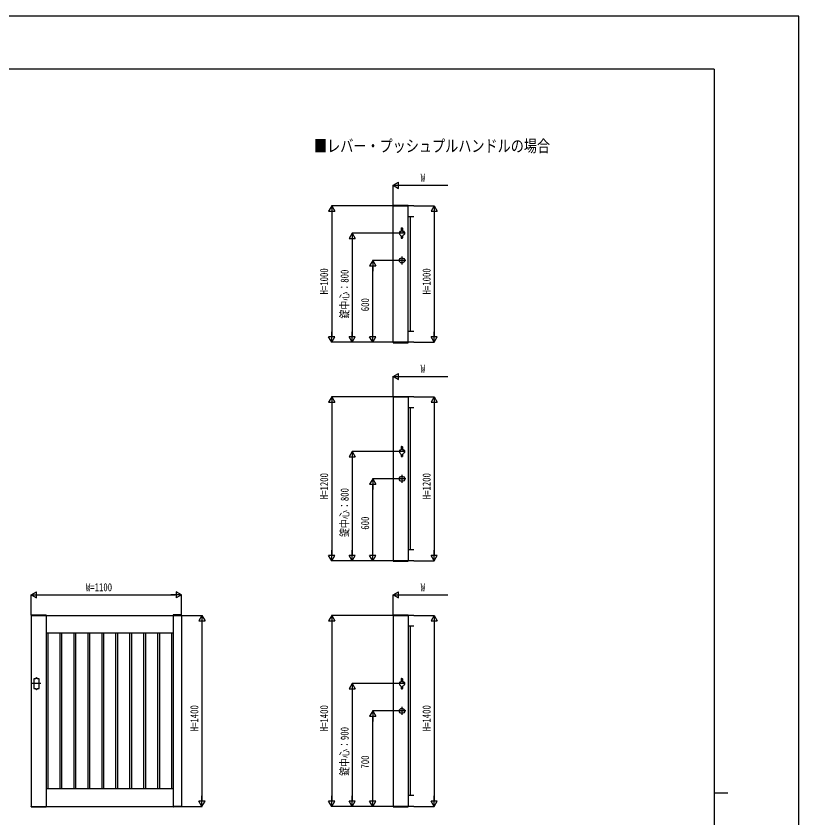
# Model space of a CAD drawing. Units: millimetres, scale not verified. Extents: x -8410 to 8410, y -5940 to 5940.
# Drawn here: x 2679 to 8410, y 66 to 5940 of the extents above; entities that cross this region are included whole.
import ezdxf
from ezdxf.enums import TextEntityAlignment as Align

# ---------------------------------------------------------------- set-up
doc = ezdxf.new("R2010")
doc.units = ezdxf.units.MM
doc.header["$LTSCALE"] = 30
for name, color, linetype in [('0-1_USER1', 3, 'Continuous'), ('0-2_YKK_A1', 4, 'Continuous'), ('0-3_YKK_D', 6, 'Continuous'), ('0-4_YKK_ZWAK', 7, 'Continuous')]:
    doc.layers.add(name, color=color, linetype=linetype)
doc.styles.add('ＭＳ ゴシック', font='')
doc.styles.get('ＭＳ ゴシック').set_extended_font_data('MS Gothic')

msp = doc.modelspace()

# ---------------------------------------------------------------- linework, layer by layer
at = {"layer": '0-2_YKK_A1'}
for p, q in [((5439.67, 4552.55), (5439.54, 4550)), ((5439.54, 4550), (5550.54, 4550)), ((5440.04, 3550), (5440.04, 4550)), ((5590.04, 4550), (5440.04, 4550)), ((5440.67, 4553.5), (5549.41, 4553.5)), ((5550.04, 3550), (5550.04, 4550)), ((5550.41, 4552.55), (5550.54, 4550)), ((5590.04, 4470), (5550.04, 4470)), ((5567.44, 3630), (5567.44, 4470)), ((5526.04, 4350), (5482.04, 4350)), ((5486.54, 4357), (5486.54, 4343)), ((5491.54, 4362), (5498.79, 4362)), ((5498.79, 4385.5), (5498.79, 4362)), ((5500.79, 4387.5), (5507.29, 4387.5)), ((5509.29, 4385.5), (5509.29, 4362)), ((5509.29, 4362), (5516.54, 4362)), ((5521.54, 4357), (5521.54, 4343)), ((5498.79, 4329.16), (5498.79, 4314.5)), ((5500.79, 4312.5), (5507.29, 4312.5)), ((5509.29, 4329.16), (5509.29, 4314.5)), ((5504.04, 4179), (5504.04, 4121)), ((5533.04, 4150), (5475.04, 4150)), ((5590.04, 3630), (5550.04, 3630)), ((5439.54, 3550), (5550.54, 3550)), ((5439.67, 3547.45), (5439.54, 3550)), ((5590.04, 3550), (5440.04, 3550)), ((5440.67, 3546.5), (5549.41, 3546.5)), ((5550.41, 3547.45), (5550.54, 3550)), ((5439.67, 3152.55), (5439.54, 3150)), ((5439.54, 3150), (5550.54, 3150)), ((5440.04, 3150), (5440.04, 1950)), ((5590.04, 3150), (5440.04, 3150)), ((5440.67, 3153.5), (5549.41, 3153.5)), ((5550.04, 3150), (5550.04, 1950)), ((5550.41, 3152.55), (5550.54, 3150)), ((5590.04, 3070), (5550.04, 3070)), ((5567.44, 2030), (5567.44, 3070)), ((5491.54, 2762), (5498.79, 2762)), ((5498.79, 2785.5), (5498.79, 2762)), ((5500.79, 2787.5), (5507.29, 2787.5)), ((5509.29, 2785.5), (5509.29, 2762)), ((5509.29, 2762), (5516.54, 2762)), ((5526.04, 2750), (5482.04, 2750)), ((5486.54, 2757), (5486.54, 2743)), ((5498.79, 2729.16), (5498.79, 2714.5)), ((5500.79, 2712.5), (5507.29, 2712.5)), ((5509.29, 2729.16), (5509.29, 2714.5)), ((5521.54, 2757), (5521.54, 2743)), ((5533.04, 2550), (5475.04, 2550)), ((5504.04, 2579), (5504.04, 2521)), ((5590.04, 2030), (5550.04, 2030)), ((5439.54, 1950), (5550.54, 1950)), ((5439.67, 1947.45), (5439.54, 1950)), ((5590.04, 1950), (5440.04, 1950)), ((5440.67, 1946.5), (5549.41, 1946.5)), ((5550.41, 1947.45), (5550.54, 1950)), ((2789.67, 1552.55), (2789.54, 1550)), ((2789.54, 1550), (2900.54, 1550)), ((2790.04, 1550), (3890.04, 1550)), ((2790.67, 1553.5), (2899.41, 1553.5)), ((2900.04, 1550), (2900.04, 150)), ((2900.41, 1552.55), (2900.54, 1550)), ((3829.67, 1552.55), (3829.54, 1550)), ((3890.54, 1550), (3829.54, 1550)), ((3830.04, 1550), (3830.04, 150)), ((3889.41, 1553.5), (3830.67, 1553.5)), ((3890.04, 1550), (3890.04, 150)), ((3890.41, 1552.55), (3890.54, 1550)), ((5439.67, 1552.55), (5439.54, 1550)), ((5439.54, 1550), (5550.54, 1550)), ((5440.04, 1550), (5440.04, 150)), ((5590.04, 1550), (5440.04, 1550)), ((5440.67, 1553.5), (5549.41, 1553.5)), ((5550.04, 1550), (5550.04, 150)), ((5550.41, 1552.55), (5550.54, 1550)), ((5590.04, 1470), (5550.04, 1470)), ((5567.44, 230), (5567.44, 1470)), ((3830.04, 1420), (2900.04, 1420)), ((2912.84, 1420), (2912.84, 280)), ((2999.64, 1420), (2999.64, 280)), ((3012.84, 1420), (3012.84, 280)), ((3101.84, 1420), (3101.84, 280)), ((3115.04, 1420), (3115.04, 280)), ((3204.04, 1420), (3204.04, 280)), ((3217.24, 1420), (3217.24, 280)), ((3306.24, 1420), (3306.24, 280)), ((3319.44, 1420), (3319.44, 280)), ((3408.44, 1420), (3408.44, 280)), ((3421.64, 1420), (3421.64, 280)), ((3510.64, 1420), (3510.64, 280)), ((3523.84, 1420), (3523.84, 280)), ((3612.84, 1420), (3612.84, 280)), ((3626.04, 1420), (3626.04, 280)), ((3715.04, 1420), (3715.04, 280)), ((3728.24, 1420), (3728.24, 280)), ((3817.24, 1420), (3817.24, 280)), ((2824.04, 1085), (2824.04, 1090)), ((2834.04, 1085), (2834.04, 1090)), ((5491.54, 1062), (5498.79, 1062)), ((5498.79, 1085.5), (5498.79, 1062)), ((5500.79, 1087.5), (5507.29, 1087.5)), ((5509.29, 1085.5), (5509.29, 1062)), ((5509.29, 1062), (5516.54, 1062)), ((2860.54, 1050), (2797.54, 1050)), ((2824.04, 1015), (2824.04, 1010)), ((2834.04, 1015), (2834.04, 1010)), ((5526.04, 1050), (5482.04, 1050)), ((5486.54, 1057), (5486.54, 1043)), ((5498.79, 1029.16), (5498.79, 1014.5)), ((5500.79, 1012.5), (5507.29, 1012.5)), ((5509.29, 1029.16), (5509.29, 1014.5)), ((5521.54, 1057), (5521.54, 1043)), ((5533.04, 850), (5475.04, 850)), ((5504.04, 879), (5504.04, 821)), ((3830.04, 280), (2900.04, 280)), ((5590.04, 230), (5550.04, 230)), ((2789.54, 150), (2900.54, 150)), ((2789.67, 147.45), (2789.54, 150)), ((2790.67, 146.5), (2899.41, 146.5)), ((2900.41, 147.45), (2900.54, 150)), ((3890.54, 150), (3829.54, 150)), ((3829.67, 147.45), (3829.54, 150)), ((3889.41, 146.5), (3830.67, 146.5)), ((3890.41, 147.45), (3890.54, 150)), ((5439.54, 150), (5550.54, 150)), ((5439.67, 147.45), (5439.54, 150)), ((5590.04, 150), (5440.04, 150)), ((5440.67, 146.5), (5549.41, 146.5)), ((5550.41, 147.45), (5550.54, 150))]:
    msp.add_line(p, q, dxfattribs=at)
for points in [[(2790.04, 1550), (2790.04, 150), (3890.04, 150)], [(2824.04, 1085), (2810.04, 1085), (2810.04, 1015), (2824.04, 1015)], [(2834.04, 1015), (2848.04, 1015), (2848.04, 1085), (2834.04, 1085)]]:
    msp.add_lwpolyline(points, dxfattribs=at)
for centre in [(5504.04, 4150), (5504.04, 2550), (5504.04, 850)]:
    msp.add_circle(centre, 19, dxfattribs=at)
for centre, radius, start, end in [((5440.67, 4552.5), 1, 90, 177), ((5549.41, 4552.5), 1, 3, 90), ((5491.54, 4357), 5, 90, 180), ((5500.79, 4385.5), 2, 90, 180), ((5507.29, 4385.5), 2, 0, 90), ((5516.54, 4357), 5, 0, 90), ((5491.54, 4343), 5, 180, 270), ((5504.04, 4340.44), 12.5, 191.55262, 245.16541), ((5500.79, 4314.5), 2, 180, 270), ((5507.29, 4314.5), 2, 270, 0), ((5504.04, 4340.5), 12.5, 294.83459, 348.44738), ((5504.04, 4340.44), 12.5, 294.83459, 348.44738), ((5516.54, 4343), 5, 270, 0), ((5440.67, 3547.5), 1, 183, 270), ((5549.41, 3547.5), 1, 270, 357), ((5440.67, 3152.5), 1, 90, 177), ((5549.41, 3152.5), 1, 3, 90), ((5491.54, 2757), 5, 90, 180), ((5500.79, 2785.5), 2, 90, 180), ((5507.29, 2785.5), 2, 0, 90), ((5516.54, 2757), 5, 0, 90), ((5491.54, 2743), 5, 180, 270), ((5504.04, 2740.44), 12.5, 191.55262, 245.16541), ((5500.79, 2714.5), 2, 180, 270), ((5507.29, 2714.5), 2, 270, 0), ((5504.04, 2740.5), 12.5, 294.83459, 348.44738), ((5504.04, 2740.44), 12.5, 294.83459, 348.44738), ((5516.54, 2743), 5, 270, 0), ((5440.67, 1947.5), 1, 183, 270), ((5549.41, 1947.5), 1, 270, 357), ((2790.67, 1552.5), 1, 90, 177), ((2899.41, 1552.5), 1, 3, 90), ((3830.67, 1552.5), 1, 90, 177), ((3889.41, 1552.5), 1, 3, 90), ((5440.67, 1552.5), 1, 90, 177), ((5549.41, 1552.5), 1, 3, 90), ((2829.04, 1090), 5, 0, 180), ((5491.54, 1057), 5, 90, 180), ((5500.79, 1085.5), 2, 90, 180), ((5507.29, 1085.5), 2, 0, 90), ((5516.54, 1057), 5, 0, 90), ((2829.04, 1010), 5, 180, 0), ((5491.54, 1043), 5, 180, 270), ((5504.04, 1040.44), 12.5, 191.55262, 245.16541), ((5500.79, 1014.5), 2, 180, 270), ((5507.29, 1014.5), 2, 270, 0), ((5504.04, 1040.5), 12.5, 294.83459, 348.44738), ((5504.04, 1040.44), 12.5, 294.83459, 348.44738), ((5516.54, 1043), 5, 270, 0), ((2790.67, 147.5), 1, 183, 270), ((2899.41, 147.5), 1, 270, 357), ((3830.67, 147.5), 1, 183, 270), ((3889.41, 147.5), 1, 270, 357), ((5440.67, 147.5), 1, 183, 270), ((5549.41, 147.5), 1, 270, 357)]:
    msp.add_arc(centre, radius, start, end, dxfattribs=at)
at = {"layer": '0-3_YKK_D'}
for p, q in [((5440.04, 4700), (5479.01, 4722.5)), ((5440.04, 4552), (5440.04, 4701)), ((5440.04, 4700), (5479.01, 4677.5)), ((5440.04, 4700), (5517.98, 4700)), ((5479.01, 4677.5), (5479.01, 4722.5)), ((5485.04, 4700), (5840.04, 4700)), ((4990.04, 4550), (4967.54, 4511.03)), ((5438.04, 4550), (4989.04, 4550)), ((4990.04, 4550), (5012.54, 4511.03)), ((4990.04, 4550), (4990.04, 4472.06)), ((5592.04, 4550), (5741.04, 4550)), ((5740.04, 4550), (5717.54, 4511.03)), ((5740.04, 4550), (5762.54, 4511.03)), ((5740.04, 4550), (5740.04, 4472.06)), ((4967.54, 4511.03), (5012.54, 4511.03)), ((4990.04, 4505), (4990.04, 3595)), ((5717.54, 4511.03), (5762.54, 4511.03)), ((5740.04, 4505), (5740.04, 3595)), ((5140.04, 4350), (5117.54, 4311.03)), ((5480.04, 4350), (5139.04, 4350)), ((5140.04, 4350), (5162.54, 4311.03)), ((5140.04, 4350), (5140.04, 4272.06)), ((5117.54, 4311.03), (5162.54, 4311.03)), ((5140.04, 4305), (5140.04, 3595)), ((5290.04, 4150), (5267.54, 4111.03)), ((5473.04, 4150), (5289.04, 4150)), ((5290.04, 4150), (5312.54, 4111.03)), ((5290.04, 4150), (5290.04, 4072.06)), ((5267.54, 4111.03), (5312.54, 4111.03)), ((5290.04, 3595), (5290.04, 4105)), ((4990.04, 3550), (4967.54, 3588.97)), ((5012.54, 3588.97), (4967.54, 3588.97)), ((4990.04, 3550), (4990.04, 3627.94)), ((4990.04, 3550), (5012.54, 3588.97)), ((5140.04, 3550), (5117.54, 3588.97)), ((5162.54, 3588.97), (5117.54, 3588.97)), ((5140.04, 3550), (5140.04, 3627.94)), ((5140.04, 3550), (5162.54, 3588.97)), ((5290.04, 3550), (5267.54, 3588.97)), ((5312.54, 3588.97), (5267.54, 3588.97)), ((5290.04, 3550), (5290.04, 3627.94)), ((5290.04, 3550), (5312.54, 3588.97)), ((5740.04, 3550), (5717.54, 3588.97)), ((5762.54, 3588.97), (5717.54, 3588.97)), ((5740.04, 3550), (5740.04, 3627.94)), ((5740.04, 3550), (5762.54, 3588.97)), ((5438.04, 3550), (4989.04, 3550)), ((5438.04, 3550), (5139.04, 3550)), ((5438.04, 3550), (5289.04, 3550)), ((5592.04, 3550), (5741.04, 3550)), ((5440.04, 3300), (5479.01, 3322.5)), ((5440.04, 3152), (5440.04, 3301)), ((5440.04, 3300), (5479.01, 3277.5)), ((5440.04, 3300), (5517.98, 3300)), ((5479.01, 3277.5), (5479.01, 3322.5)), ((5485.04, 3300), (5840.04, 3300)), ((4990.04, 3150), (4967.54, 3111.03)), ((5438.04, 3150), (4989.04, 3150)), ((4990.04, 3150), (5012.54, 3111.03)), ((4990.04, 3150), (4990.04, 3072.06)), ((5592.04, 3150), (5741.04, 3150)), ((5740.04, 3150), (5717.54, 3111.03)), ((5740.04, 3150), (5762.54, 3111.03)), ((5740.04, 3150), (5740.04, 3072.06)), ((4967.54, 3111.03), (5012.54, 3111.03)), ((4990.04, 3105), (4990.04, 1995)), ((5717.54, 3111.03), (5762.54, 3111.03)), ((5740.04, 3105), (5740.04, 1995)), ((5140.04, 2750), (5117.54, 2711.03)), ((5117.54, 2711.03), (5162.54, 2711.03)), ((5480.04, 2750), (5139.04, 2750)), ((5140.04, 2750), (5162.54, 2711.03)), ((5140.04, 2750), (5140.04, 2672.06)), ((5140.04, 2705), (5140.04, 1995)), ((5290.04, 2550), (5267.54, 2511.03)), ((5473.04, 2550), (5289.04, 2550)), ((5290.04, 2550), (5312.54, 2511.03)), ((5290.04, 2550), (5290.04, 2472.06)), ((5267.54, 2511.03), (5312.54, 2511.03)), ((5290.04, 1995), (5290.04, 2505)), ((4990.04, 1950), (4990.04, 2027.94)), ((5140.04, 1950), (5140.04, 2027.94)), ((5290.04, 1950), (5290.04, 2027.94)), ((5740.04, 1950), (5740.04, 2027.94)), ((4990.04, 1950), (4967.54, 1988.97)), ((5012.54, 1988.97), (4967.54, 1988.97)), ((5438.04, 1950), (4989.04, 1950)), ((4990.04, 1950), (5012.54, 1988.97)), ((5140.04, 1950), (5117.54, 1988.97)), ((5162.54, 1988.97), (5117.54, 1988.97)), ((5438.04, 1950), (5139.04, 1950)), ((5140.04, 1950), (5162.54, 1988.97)), ((5290.04, 1950), (5267.54, 1988.97)), ((5312.54, 1988.97), (5267.54, 1988.97)), ((5438.04, 1950), (5289.04, 1950)), ((5290.04, 1950), (5312.54, 1988.97)), ((5592.04, 1950), (5741.04, 1950)), ((5740.04, 1950), (5717.54, 1988.97)), ((5762.54, 1988.97), (5717.54, 1988.97)), ((5740.04, 1950), (5762.54, 1988.97)), ((2790.04, 1700), (2829.01, 1722.5)), ((2829.01, 1677.5), (2829.01, 1722.5)), ((3890.04, 1700), (3851.07, 1722.5)), ((3851.07, 1722.5), (3851.07, 1677.5)), ((5440.04, 1700), (5479.01, 1722.5)), ((5479.01, 1677.5), (5479.01, 1722.5)), ((2790.04, 1552), (2790.04, 1701)), ((2790.04, 1700), (2829.01, 1677.5)), ((2790.04, 1700), (2867.98, 1700)), ((2835.04, 1700), (3845.04, 1700)), ((3890.04, 1700), (3812.1, 1700)), ((3890.04, 1700), (3851.07, 1677.5)), ((3890.04, 1552), (3890.04, 1701)), ((5440.04, 1552), (5440.04, 1701)), ((5440.04, 1700), (5479.01, 1677.5)), ((5440.04, 1700), (5517.98, 1700)), ((5485.04, 1700), (5840.04, 1700)), ((3892.04, 1550), (4041.04, 1550)), ((4040.04, 1550), (4017.54, 1511.03)), ((4040.04, 1550), (4062.54, 1511.03)), ((4040.04, 1550), (4040.04, 1472.06)), ((4990.04, 1550), (4967.54, 1511.03)), ((5438.04, 1550), (4989.04, 1550)), ((4990.04, 1550), (5012.54, 1511.03)), ((4990.04, 1550), (4990.04, 1472.06)), ((5592.04, 1550), (5741.04, 1550)), ((5740.04, 1550), (5717.54, 1511.03)), ((5740.04, 1550), (5762.54, 1511.03)), ((5740.04, 1550), (5740.04, 1472.06)), ((4017.54, 1511.03), (4062.54, 1511.03)), ((4040.04, 1505), (4040.04, 195)), ((4967.54, 1511.03), (5012.54, 1511.03)), ((4990.04, 1505), (4990.04, 195)), ((5717.54, 1511.03), (5762.54, 1511.03)), ((5740.04, 1505), (5740.04, 195)), ((5140.04, 1050), (5117.54, 1011.03)), ((5117.54, 1011.03), (5162.54, 1011.03)), ((5480.04, 1050), (5139.04, 1050)), ((5140.04, 1050), (5162.54, 1011.03)), ((5140.04, 1050), (5140.04, 972.06)), ((5140.04, 1005), (5140.04, 195)), ((5290.04, 850), (5267.54, 811.03)), ((5473.04, 850), (5289.04, 850)), ((5290.04, 850), (5312.54, 811.03)), ((5290.04, 850), (5290.04, 772.06)), ((5267.54, 811.03), (5312.54, 811.03)), ((5290.04, 195), (5290.04, 805)), ((4040.04, 150), (4017.54, 188.97)), ((4062.54, 188.97), (4017.54, 188.97)), ((4040.04, 150), (4040.04, 227.94)), ((4040.04, 150), (4062.54, 188.97)), ((4990.04, 150), (4967.54, 188.97)), ((5012.54, 188.97), (4967.54, 188.97)), ((4990.04, 150), (4990.04, 227.94)), ((4990.04, 150), (5012.54, 188.97)), ((5140.04, 150), (5117.54, 188.97)), ((5162.54, 188.97), (5117.54, 188.97)), ((5140.04, 150), (5140.04, 227.94)), ((5140.04, 150), (5162.54, 188.97)), ((5290.04, 150), (5267.54, 188.97)), ((5312.54, 188.97), (5267.54, 188.97)), ((5290.04, 150), (5290.04, 227.94)), ((5290.04, 150), (5312.54, 188.97)), ((5740.04, 150), (5717.54, 188.97)), ((5762.54, 188.97), (5717.54, 188.97)), ((5740.04, 150), (5740.04, 227.94)), ((5740.04, 150), (5762.54, 188.97)), ((3892.04, 150), (4041.04, 150)), ((5438.04, 150), (4989.04, 150)), ((5438.04, 150), (5139.04, 150)), ((5438.04, 150), (5289.04, 150)), ((5592.04, 150), (5741.04, 150))]:
    msp.add_line(p, q, dxfattribs=at)
at = {"layer": '0-4_YKK_ZWAK'}
for p, q in [((7790.04, 5550), (-7809.96, 5550)), ((7790.04, 5550), (7790.04, -5050)), ((7790.04, 250), (7890.04, 250))]:
    msp.add_line(p, q, dxfattribs=at)
msp.add_lwpolyline([(-8410, -5940), (8410, -5940), (8410, 5940), (-8410, 5940)], close=True, dxfattribs=at)

# ---------------------------------------------------------------- texts
at = {"layer": '0-1_USER1', "style": 'ＭＳ ゴシック', "width": 0.8}
msp.add_text('■レバー・プッシュプルハンドルの場合', height=87.98, dxfattribs=at).set_placement((4860.33, 4918.11), align=Align.BOTTOM_LEFT)
at = {"layer": '0-3_YKK_D', "style": 'ＭＳ ゴシック', "width": 0.8}
for s, p in [('W', (5641.21, 4709)), ('W', (5641.21, 3309)), ('W=1100', (3190.71, 1709)), ('W', (5641.21, 1709))]:
    msp.add_text(s, height=58.65, dxfattribs=at).set_placement(p, align=Align.BOTTOM_LEFT)
for s, p in [('H=1000', (4981.04, 3900.67)), ('錠中心：800', (5131.04, 3723.87)), ('H=1000', (5731.04, 3900.67)), ('600', (5281.04, 3777.47)), ('H=1200', (4981.04, 2400.67)), ('H=1200', (5731.04, 2400.67)), ('錠中心：800', (5131.04, 2123.87)), ('600', (5281.04, 2177.47)), ('H=1400', (4031.04, 700.67)), ('H=1400', (4981.04, 700.67)), ('H=1400', (5731.04, 700.67)), ('錠中心：900', (5131.04, 373.87)), ('700', (5281.04, 427.47))]:
    msp.add_text(s, height=58.65, rotation=90, dxfattribs=at).set_placement(p, align=Align.BOTTOM_LEFT)

doc.saveas('drawing.dxf')
